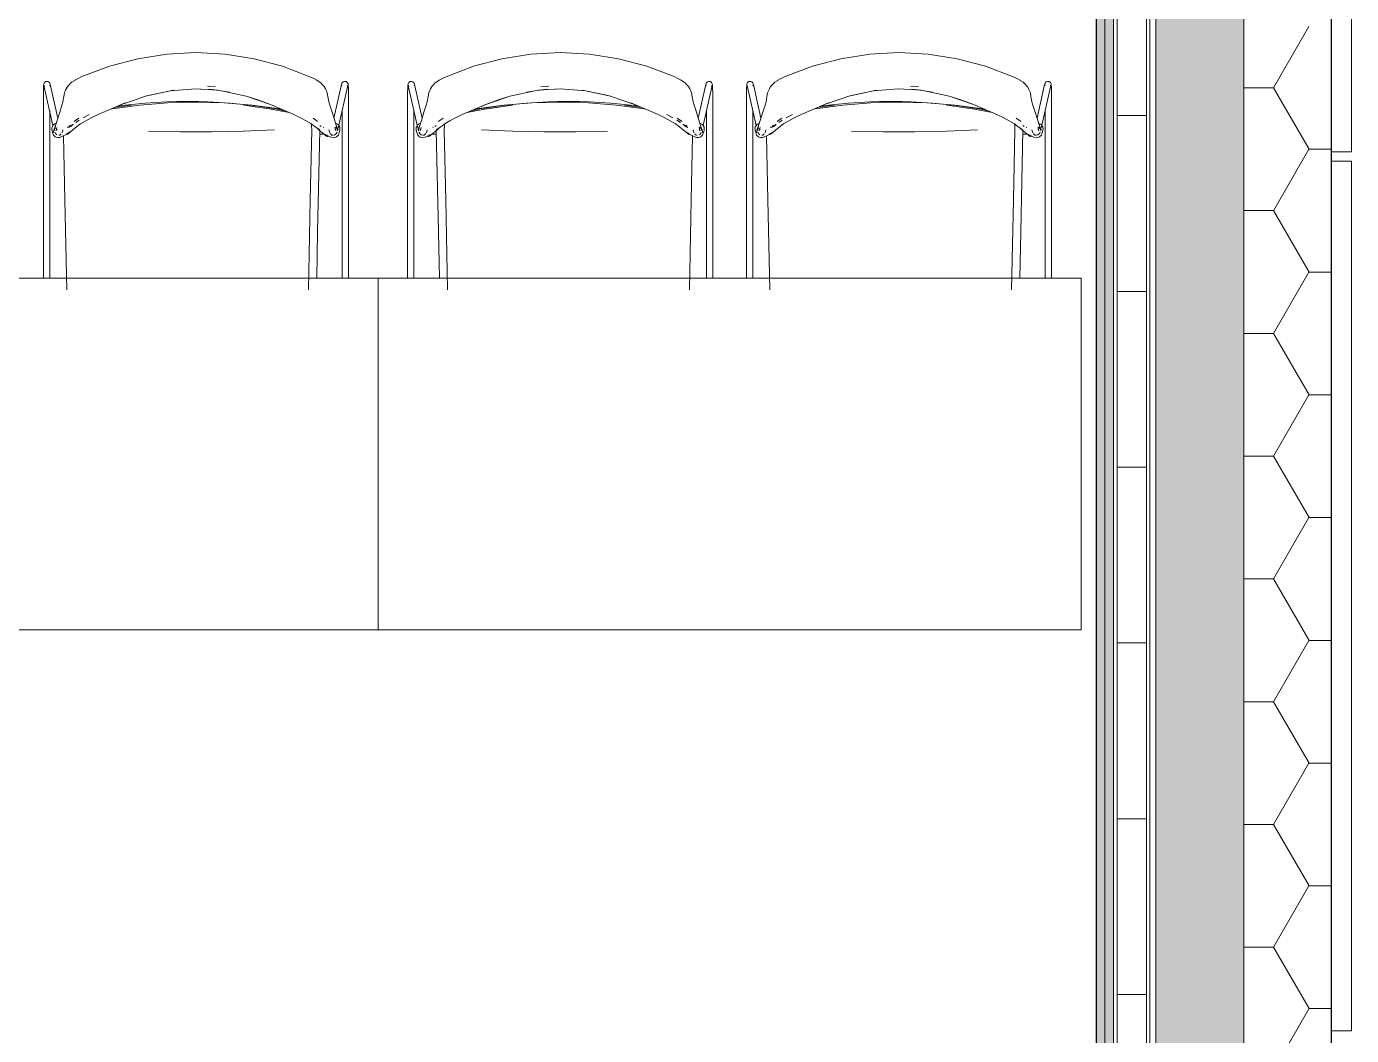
# Model space of a CAD drawing. Header units: millimetres. Extents: x 155920 to 295199, y -4084 to 97293.
# Drawn here: x 228913 to 231175, y 24057 to 25779 of the extents above; entities that cross this region are included whole.
import ezdxf

# ---------------------------------------------------------------- set-up
doc = ezdxf.new("R2010")
doc.units = ezdxf.units.MM
doc.header["$MEASUREMENT"] = 0
for name, color, linetype, lineweight in [('A-GLAZ-CURT', 7, 'CONTINUOUS', 9), ('A-WALL', 7, 'CONTINUOUS', 9), ('A-WALL-PATT', 7, 'CONTINUOUS', 25), ('G-IMPT', 8, 'CONTINUOUS', 9), ('I-FURN', 8, 'CONTINUOUS', 9), ('I-WALL', 7, 'CONTINUOUS', 9)]:
    doc.layers.add(name, color=color, linetype=linetype, lineweight=lineweight)

msp = doc.modelspace()

# ---------------------------------------------------------------- hatches: boundary and pattern name
at = {"layer": 'A-WALL-PATT', "lineweight": 9}
h = msp.add_hatch(color=256, dxfattribs=at)
h.paths.add_polyline_path([(230896.1, 15085.3), (230990.8, 15085.3), (230990.8, 17415.3), (230840.8, 17415.3), (230840.8, 15085.3)], flags=0)
h.paths.add_polyline_path([(230990.8, 23949.3), (230990.8, 26710.3), (230985, 26696.2), (230970.8, 26690.3), (230860.8, 26690.3), (230846.7, 26696.2), (230840.8, 26710.3), (230840.8, 23949.3), (230896.1, 23949.3)], flags=0)
h.paths.add_polyline_path([(230970.8, 26700.3), (230977.9, 26703.3), (230980.8, 26710.3), (230980.8, 26770.3), (230977.9, 26777.4), (230970.8, 26780.3), (230860.8, 26780.3), (230853.8, 26777.4), (230850.8, 26770.3), (230850.8, 26710.3), (230853.8, 26703.3), (230860.8, 26700.3), (230896.1, 26700.3)], flags=0)
h.paths.add_polyline_path([(230990.8, 26770.3), (230990.8, 26790.3), (230970.8, 26790.3), (230985, 26784.5), (230989.9, 26772.6)], flags=0)
h.paths.add_polyline_path([(230840.8, 26770.3), (230846.7, 26784.5), (230860.8, 26790.3), (230840.8, 26790.3), (230840.8, 26777.4)], flags=0)
h.paths.add_polyline_path([(230846.7, 28449.3), (230990.8, 28449.3), (230990.8, 28469.3), (230985, 28455.2), (230970.8, 28449.3), (230860.8, 28449.3), (230846.7, 28455.2), (230840.8, 28469.3), (230840.8, 28449.3)], flags=0)
h.paths.add_polyline_path([(230860.8, 28459.3), (230970.8, 28459.3), (230977.9, 28462.3), (230980.8, 28469.3), (230980.8, 28529.3), (230977.9, 28536.4), (230970.8, 28539.3), (230860.8, 28539.3), (230853.8, 28536.4), (230850.8, 28529.3), (230850.8, 28469.3), (230853.8, 28462.3)], flags=0)
h.paths.add_polyline_path([(230840.8, 28529.3), (230846.7, 28543.5), (230860.8, 28549.3), (230970.8, 28549.3), (230985, 28543.5), (230990.8, 28529.3), (230990.8, 34347.3), (230840.8, 34347.3), (230840.8, 28536.4)], flags=0)
h = msp.add_hatch(color=256, dxfattribs=at)
h.paths.add_polyline_path([(230753.8, 15107.3), (230753.8, 17400.3), (230789.8, 17400.3), (230789.8, 17415.3), (230738.8, 17415.3), (230739, 15107.3)], flags=0)
h.paths.add_polyline_path([(230738.8, 23949.3), (230789.8, 23949.3), (230789.8, 23964.3), (230753.8, 23964.3), (230753.8, 26720.3), (230738.8, 26720.3), (230738.8, 23971.8)], flags=0)
at = {"layer": 'A-WALL-PATT', "lineweight": 5}
h = msp.add_hatch(color=256, dxfattribs=at)
h.paths.add_polyline_path([(230768.8, 15107.3), (230768.8, 17385.3), (230789.8, 17385.3), (230789.8, 17400.3), (230753.8, 17400.3), (230754, 15107.3)], flags=0)
h.paths.add_polyline_path([(230789.8, 23964.3), (230789.8, 23979.3), (230768.8, 23979.3), (230768.8, 26720.3), (230753.8, 26720.3), (230753.8, 23964.3)], flags=0)

# ---------------------------------------------------------------- linework, layer by layer
at = {"layer": 'A-GLAZ-CURT', "lineweight": 20}
for p, q in [((231140.8, 26674.3), (231140.8, 25565.3)), ((231174.8, 25565.3), (231174.8, 26674.3)), ((231140.8, 25565.3), (231174.8, 25565.3)), ((231140.8, 25549.3), (231140.8, 24065.3)), ((231174.8, 25549.3), (231140.8, 25549.3)), ((231174.8, 24065.3), (231174.8, 25549.3)), ((231140.8, 24065.3), (231174.8, 24065.3))]:
    msp.add_line(p, q, dxfattribs=at)
at = {"layer": 'A-WALL'}
for p, q in [((230774.8, 26790.3), (230774.8, 23979.3)), ((230824.8, 26790.3), (230824.8, 23949.3)), ((230830.8, 26790.3), (230830.8, 23949.3)), ((230753.8, 26720.3), (230753.8, 23964.3)), ((230768.8, 26720.3), (230768.8, 23979.3)), ((230840.8, 26710.3), (230840.8, 23949.3)), ((230840.8, 23949.3), (230840.8, 26710.3)), ((230990.8, 26710.3), (230990.8, 23949.3))]:
    msp.add_line(p, q, dxfattribs=at)
at = {"layer": 'A-WALL', "lineweight": 30}
msp.add_line((231140.8, 23949.3), (231140.8, 26790.3), dxfattribs=at)
at = {"layer": 'A-WALL-PATT', "linetype": 'Continuous', "lineweight": 9}
for p, q in [((231041.8, 25674.4), (231102.2, 25779.2)), ((231102.2, 25779.2), (231102.2, 25779.2)), ((231102.2, 25779.2), (231102.2, 25779.2)), ((230990.8, 25674.6), (231041.7, 25674.6)), ((231102.3, 25569.8), (231041.8, 25674.6)), ((230774.8, 25627.3), (230824.8, 25627.3)), ((231041.8, 25464.9), (231102.2, 25569.7)), ((231102.2, 25569.8), (231140.8, 25569.8)), ((231102.2, 25569.7), (231102.2, 25569.7)), ((231102.2, 25569.7), (231102.2, 25569.7)), ((230990.8, 25465.1), (231041.7, 25465.1)), ((231102.3, 25360.3), (231041.8, 25465.1)), ((231041.8, 25255.4), (231102.2, 25360.2)), ((231102.2, 25360.3), (231140.8, 25360.3)), ((231102.2, 25360.2), (231102.2, 25360.2)), ((231102.2, 25360.2), (231102.2, 25360.2)), ((230774.8, 25327.3), (230824.8, 25327.3)), ((230990.8, 25255.5), (231041.7, 25255.5)), ((231102.3, 25150.8), (231041.8, 25255.5)), ((231041.8, 25045.9), (231102.2, 25150.6)), ((231102.2, 25150.8), (231140.8, 25150.8)), ((231102.2, 25150.6), (231102.2, 25150.6)), ((231102.2, 25150.6), (231102.2, 25150.6)), ((230990.8, 25046), (231041.7, 25046)), ((231102.3, 24941.3), (231041.8, 25046)), ((230774.8, 25027.3), (230824.8, 25027.3)), ((231041.8, 24836.4), (231102.2, 24941.1)), ((231102.2, 24941.3), (231140.8, 24941.3)), ((231102.2, 24941.1), (231102.2, 24941.1)), ((231102.2, 24941.1), (231102.2, 24941.1)), ((230990.8, 24836.5), (231041.7, 24836.5)), ((231102.3, 24731.7), (231041.8, 24836.5)), ((230774.8, 24727.3), (230824.8, 24727.3)), ((231041.8, 24626.8), (231102.2, 24731.6)), ((231102.2, 24731.7), (231140.8, 24731.7)), ((231102.2, 24731.6), (231102.2, 24731.6)), ((231102.2, 24731.6), (231102.2, 24731.6)), ((230990.8, 24627), (231041.7, 24627)), ((231102.3, 24522.2), (231041.8, 24627)), ((231041.8, 24417.3), (231102.2, 24522.1)), ((231102.2, 24522.2), (231140.8, 24522.2)), ((231102.2, 24522.1), (231102.2, 24522.1)), ((231102.2, 24522.1), (231102.2, 24522.1)), ((230774.8, 24427.3), (230824.8, 24427.3)), ((230990.8, 24417.4), (231041.7, 24417.4)), ((231102.3, 24312.7), (231041.8, 24417.5)), ((231041.8, 24207.8), (231102.2, 24312.6)), ((231102.2, 24312.7), (231140.8, 24312.7)), ((231102.2, 24312.6), (231102.2, 24312.6)), ((231102.2, 24312.6), (231102.2, 24312.6)), ((230990.8, 24207.9), (231041.7, 24207.9)), ((231102.3, 24103.2), (231041.8, 24207.9)), ((230774.8, 24127.3), (230824.8, 24127.3)), ((231041.8, 23998.3), (231102.2, 24103)), ((231102.2, 24103.2), (231140.8, 24103.2)), ((231102.2, 24103), (231102.2, 24103)), ((231102.2, 24103), (231102.2, 24103))]:
    msp.add_line(p, q, dxfattribs=at)
at = {"layer": 'G-IMPT'}
for p, q in [((229054.8, 25711.3), (229103.2, 25724.3)), ((229103.2, 25724.3), (229152.6, 25732.3)), ((229202.5, 25734.9), (229152.6, 25732.3)), ((229202.5, 25734.9), (229252.4, 25732.3)), ((229301.8, 25724.3), (229252.4, 25732.3)), ((229301.8, 25724.3), (229350.2, 25711.3)), ((229724.9, 25724.3), (229676.4, 25711.3)), ((229724.9, 25724.3), (229774.3, 25732.3)), ((229824.2, 25734.9), (229774.3, 25732.3)), ((229824.2, 25734.9), (229874.1, 25732.3)), ((229923.5, 25724.3), (229874.1, 25732.3)), ((229971.9, 25711.3), (229923.5, 25724.3)), ((230254.8, 25711.3), (230303.2, 25724.3)), ((230303.2, 25724.3), (230352.6, 25732.3)), ((230402.5, 25734.9), (230352.6, 25732.3)), ((230402.5, 25734.9), (230452.4, 25732.3)), ((230501.8, 25724.3), (230452.4, 25732.3)), ((230501.8, 25724.3), (230550.2, 25711.3)), ((228995.9, 25687.6), (229001.5, 25690.8)), ((229008, 25693.7), (229001.5, 25690.8)), ((229054.8, 25711.3), (229008, 25693.7)), ((229350.2, 25711.3), (229397.1, 25693.6)), ((229397.1, 25693.6), (229403.5, 25690.8)), ((229403.5, 25690.8), (229409.1, 25687.6)), ((229623.2, 25690.8), (229617.6, 25687.6)), ((229629.6, 25693.6), (229623.2, 25690.8)), ((229676.4, 25711.3), (229629.6, 25693.6)), ((229971.9, 25711.3), (230018.6, 25693.7)), ((230018.6, 25693.7), (230025.1, 25690.8)), ((230030.7, 25687.6), (230025.1, 25690.8)), ((230195.9, 25687.6), (230201.5, 25690.8)), ((230208, 25693.7), (230201.5, 25690.8)), ((230254.8, 25711.3), (230208, 25693.7)), ((230550.2, 25711.3), (230597.1, 25693.6)), ((230597.1, 25693.6), (230603.5, 25690.8)), ((230603.5, 25690.8), (230609.1, 25687.6)), ((228942.3, 25673.8), (228942.1, 25666.6)), ((228942.6, 25679), (228942.3, 25673.8)), ((228942.9, 25681.4), (228942.6, 25679)), ((228942.9, 25681.4), (228944.1, 25683.8)), ((228943.2, 25678.7), (228958.5, 25610.5)), ((228943.2, 25678.7), (228944.2, 25676.6)), ((228944.2, 25676.6), (228944, 25676.8)), ((228944.1, 25683.8), (228946.3, 25685.3)), ((228946.3, 25685.3), (228948.9, 25685.6)), ((228951.1, 25684.9), (228948.9, 25685.6)), ((228951.1, 25684.9), (228952.9, 25683.1)), ((228953.2, 25682.8), (228952.9, 25683.1)), ((228954, 25680.3), (228953.2, 25682.8)), ((228953.3, 25678), (228953.8, 25680.5)), ((228953.4, 25678.2), (228953.8, 25680.5)), ((228966.9, 25622.9), (228954, 25680.3)), ((228978.3, 25665.9), (228980.1, 25670.8)), ((228983.1, 25676.1), (228980.1, 25670.8)), ((228981.3, 25673.1), (228980.1, 25670.8)), ((228980.7, 25671.8), (228980.1, 25670.8)), ((228980.7, 25671.8), (228983.1, 25676.1)), ((228982.8, 25675.7), (228981.3, 25673.1)), ((228983.1, 25676.1), (228982.8, 25675.7)), ((228983.1, 25676.1), (228984.6, 25678)), ((228984.6, 25678), (228986.3, 25679.9)), ((228986.8, 25680.5), (228986.3, 25679.9)), ((228986.8, 25680.5), (228988.7, 25682.3)), ((228990.8, 25684.1), (228988.7, 25682.3)), ((228990.8, 25684.1), (228995.6, 25687.4)), ((228995.9, 25687.6), (228995.6, 25687.4)), ((229116.6, 25660.5), (229159.1, 25669.7)), ((229123.7, 25662.3), (229159.1, 25669.7)), ((229159.2, 25669.3), (229123.7, 25662.3)), ((229165.5, 25670.4), (229159.2, 25669.3)), ((229165.5, 25670.3), (229160.2, 25669.8)), ((229165.5, 25670.4), (229162.1, 25670)), ((229165.5, 25670.3), (229202.5, 25672.7)), ((229202.5, 25672.7), (229239.5, 25670.4)), ((229202.5, 25672.7), (229209.9, 25672.6)), ((229202.5, 25672.7), (229209.9, 25672.6)), ((229235.6, 25676.9), (229222, 25677.6)), ((229245.9, 25669.7), (229224.3, 25672.1)), ((229224.3, 25672.1), (229234.5, 25671)), ((229225.4, 25677.5), (229235.6, 25676.9)), ((229239.5, 25670.4), (229234.5, 25671)), ((229245.9, 25669.7), (229234.5, 25671)), ((229245.6, 25669.3), (229234.5, 25671)), ((229259.7, 25667.2), (229245.6, 25669.3)), ((229245.9, 25669.7), (229288.4, 25660.5)), ((229259.7, 25667.2), (229252.5, 25668.5)), ((229409.4, 25687.4), (229409.1, 25687.6)), ((229409.4, 25687.4), (229414.2, 25684.1)), ((229414.2, 25684.1), (229416.3, 25682.3)), ((229418.2, 25680.5), (229416.3, 25682.3)), ((229420.4, 25678), (229418.2, 25680.5)), ((229421.9, 25676.1), (229420.4, 25678)), ((229421.9, 25676.1), (229422.2, 25675.7)), ((229422.2, 25675.7), (229423.7, 25673.1)), ((229424.9, 25670.8), (229423.7, 25673.1)), ((229424.9, 25670.8), (229426.7, 25665.9)), ((229451, 25680.3), (229438.1, 25622.7)), ((229445.4, 25605.8), (229461.8, 25678.7)), ((229451, 25680.3), (229451.8, 25682.8)), ((229451.7, 25678), (229451.2, 25680.5)), ((229451.6, 25678.2), (229451.2, 25680.5)), ((229453.6, 25684.6), (229451.8, 25682.8)), ((229451.8, 25682.8), (229452.1, 25683.1)), ((229453.6, 25684.6), (229453.9, 25684.9)), ((229456.1, 25685.6), (229453.9, 25684.9)), ((229456.1, 25685.6), (229458.7, 25685.3)), ((229460.9, 25683.8), (229458.7, 25685.3)), ((229461.8, 25678.7), (229460.8, 25676.6)), ((229461, 25676.8), (229460.8, 25676.6)), ((229462.1, 25681.4), (229460.9, 25683.8)), ((229462.4, 25679), (229462.1, 25681.4)), ((229462.7, 25673.8), (229462.4, 25679)), ((229462.9, 25666.6), (229462.7, 25673.8)), ((229563.8, 25666.6), (229564, 25673.8)), ((229564, 25673.8), (229564.2, 25679)), ((229564.2, 25679), (229564.6, 25681.4)), ((229564.6, 25681.4), (229565.8, 25683.8)), ((229581.3, 25605.8), (229564.8, 25678.7)), ((229564.8, 25678.7), (229565.9, 25676.6)), ((229565.7, 25676.8), (229565.9, 25676.6)), ((229565.8, 25683.8), (229567.9, 25685.3)), ((229570.6, 25685.6), (229567.9, 25685.3)), ((229570.6, 25685.6), (229572.7, 25684.9)), ((229573, 25684.6), (229572.7, 25684.9)), ((229573, 25684.6), (229574.9, 25682.8)), ((229574.9, 25682.8), (229574.6, 25683.1)), ((229575.7, 25680.3), (229574.9, 25682.8)), ((229575, 25678), (229575.4, 25680.5)), ((229575.1, 25678.2), (229575.4, 25680.5)), ((229575.7, 25680.3), (229588.6, 25622.7)), ((229601.8, 25670.8), (229600, 25665.9)), ((229601.8, 25670.8), (229603, 25673.1)), ((229604.5, 25675.7), (229603, 25673.1)), ((229604.7, 25676.1), (229604.5, 25675.7)), ((229604.7, 25676.1), (229606.3, 25678)), ((229606.3, 25678), (229608.5, 25680.5)), ((229608.5, 25680.5), (229610.3, 25682.3)), ((229612.4, 25684.1), (229610.3, 25682.3)), ((229617.3, 25687.4), (229612.4, 25684.1)), ((229617.3, 25687.4), (229617.6, 25687.6)), ((229780.8, 25669.7), (229738.3, 25660.5)), ((229767, 25667.2), (229781.1, 25669.3)), ((229767, 25667.2), (229774.8, 25668.6)), ((229780.8, 25669.7), (229802.4, 25672.1)), ((229780.8, 25669.7), (229792.1, 25671)), ((229781.1, 25669.3), (229792.1, 25671)), ((229824.2, 25672.7), (229787.2, 25670.4)), ((229787.2, 25670.4), (229792.1, 25671)), ((229791.1, 25676.9), (229804.7, 25677.6)), ((229801.3, 25677.5), (229791.1, 25676.9)), ((229802.4, 25672.1), (229792.1, 25671)), ((229824.2, 25672.7), (229816.7, 25672.6)), ((229824.2, 25672.7), (229816.7, 25672.6)), ((229861.1, 25670.3), (229824.2, 25672.7)), ((229861.1, 25670.4), (229867.5, 25669.3)), ((229861.1, 25670.4), (229864.6, 25670)), ((229861.1, 25670.3), (229865.3, 25669.9)), ((229910, 25660.5), (229867.5, 25669.7)), ((229903, 25662.3), (229867.5, 25669.7)), ((229867.5, 25669.3), (229903, 25662.3)), ((230030.7, 25687.6), (230031, 25687.4)), ((230035.9, 25684.1), (230031, 25687.4)), ((230035.9, 25684.1), (230038, 25682.3)), ((230039.8, 25680.5), (230038, 25682.3)), ((230039.8, 25680.5), (230040.3, 25679.9)), ((230042.1, 25678), (230040.3, 25679.9)), ((230043.6, 25676.1), (230042.1, 25678)), ((230046, 25671.8), (230043.6, 25676.1)), ((230043.6, 25676.1), (230043.8, 25675.7)), ((230043.6, 25676.1), (230046.6, 25670.8)), ((230043.8, 25675.7), (230045.4, 25673.1)), ((230045.4, 25673.1), (230046.6, 25670.8)), ((230046, 25671.8), (230046.6, 25670.8)), ((230048.3, 25665.9), (230046.6, 25670.8)), ((230059.8, 25622.9), (230072.6, 25680.3)), ((230083.5, 25678.7), (230068.1, 25610.5)), ((230072.6, 25680.3), (230073.4, 25682.8)), ((230073.4, 25678), (230072.9, 25680.5)), ((230073.2, 25678.2), (230072.9, 25680.5)), ((230073.4, 25682.8), (230073.7, 25683.1)), ((230075.6, 25684.9), (230073.7, 25683.1)), ((230075.6, 25684.9), (230077.7, 25685.6)), ((230080.4, 25685.3), (230077.7, 25685.6)), ((230082.5, 25683.8), (230080.4, 25685.3)), ((230083.7, 25681.4), (230082.5, 25683.8)), ((230083.5, 25678.7), (230082.5, 25676.6)), ((230082.5, 25676.6), (230082.7, 25676.8)), ((230083.7, 25681.4), (230084.1, 25679)), ((230084.1, 25679), (230084.4, 25673.8)), ((230084.4, 25673.8), (230084.5, 25666.6)), ((230142.3, 25673.8), (230142.1, 25666.6)), ((230142.6, 25679), (230142.3, 25673.8)), ((230142.9, 25681.4), (230142.6, 25679)), ((230142.9, 25681.4), (230144.1, 25683.8)), ((230143.2, 25678.7), (230158.5, 25610.5)), ((230143.2, 25678.7), (230144.2, 25676.6)), ((230144.2, 25676.6), (230144, 25676.8)), ((230144.1, 25683.8), (230146.3, 25685.3)), ((230146.3, 25685.3), (230148.9, 25685.6)), ((230151.1, 25684.9), (230148.9, 25685.6)), ((230151.1, 25684.9), (230152.9, 25683.1)), ((230153.2, 25682.8), (230152.9, 25683.1)), ((230154, 25680.3), (230153.2, 25682.8)), ((230153.3, 25678), (230153.8, 25680.5)), ((230153.4, 25678.2), (230153.8, 25680.5)), ((230166.9, 25622.9), (230154, 25680.3)), ((230178.3, 25665.9), (230180.1, 25670.8)), ((230183.1, 25676.1), (230180.1, 25670.8)), ((230181.3, 25673.1), (230180.1, 25670.8)), ((230180.7, 25671.8), (230180.1, 25670.8)), ((230180.7, 25671.8), (230183.1, 25676.1)), ((230182.8, 25675.7), (230181.3, 25673.1)), ((230183.1, 25676.1), (230182.8, 25675.7)), ((230183.1, 25676.1), (230184.6, 25678)), ((230184.6, 25678), (230186.3, 25679.9)), ((230186.8, 25680.5), (230186.3, 25679.9)), ((230186.8, 25680.5), (230188.7, 25682.3)), ((230190.8, 25684.1), (230188.7, 25682.3)), ((230190.8, 25684.1), (230195.6, 25687.4)), ((230195.9, 25687.6), (230195.6, 25687.4)), ((230316.6, 25660.5), (230359.1, 25669.7)), ((230323.7, 25662.3), (230359.1, 25669.7)), ((230359.2, 25669.3), (230323.7, 25662.3)), ((230365.5, 25670.4), (230359.2, 25669.3)), ((230365.5, 25670.3), (230360.2, 25669.8)), ((230365.5, 25670.4), (230362.1, 25670)), ((230365.5, 25670.3), (230402.5, 25672.7)), ((230402.5, 25672.7), (230439.5, 25670.4)), ((230402.5, 25672.7), (230409.9, 25672.6)), ((230402.5, 25672.7), (230409.9, 25672.6)), ((230435.6, 25676.9), (230422, 25677.6)), ((230445.9, 25669.7), (230424.3, 25672.1)), ((230424.3, 25672.1), (230434.5, 25671)), ((230425.4, 25677.5), (230435.6, 25676.9)), ((230439.5, 25670.4), (230434.5, 25671)), ((230445.9, 25669.7), (230434.5, 25671)), ((230445.6, 25669.3), (230434.5, 25671)), ((230459.7, 25667.2), (230445.6, 25669.3)), ((230445.9, 25669.7), (230488.4, 25660.5)), ((230459.7, 25667.2), (230452.5, 25668.5)), ((230609.4, 25687.4), (230609.1, 25687.6)), ((230609.4, 25687.4), (230614.2, 25684.1)), ((230614.2, 25684.1), (230616.3, 25682.3)), ((230618.2, 25680.5), (230616.3, 25682.3)), ((230620.4, 25678), (230618.2, 25680.5)), ((230621.9, 25676.1), (230620.4, 25678)), ((230621.9, 25676.1), (230622.2, 25675.7)), ((230622.2, 25675.7), (230623.7, 25673.1)), ((230624.9, 25670.8), (230623.7, 25673.1)), ((230624.9, 25670.8), (230626.7, 25665.9)), ((230651, 25680.3), (230638.1, 25622.7)), ((230645.4, 25605.8), (230661.8, 25678.7)), ((230651, 25680.3), (230651.8, 25682.8)), ((230651.7, 25678), (230651.2, 25680.5)), ((230651.6, 25678.2), (230651.2, 25680.5)), ((230653.6, 25684.6), (230651.8, 25682.8)), ((230651.8, 25682.8), (230652.1, 25683.1)), ((230653.6, 25684.6), (230653.9, 25684.9)), ((230656.1, 25685.6), (230653.9, 25684.9)), ((230656.1, 25685.6), (230658.7, 25685.3)), ((230660.9, 25683.8), (230658.7, 25685.3)), ((230661.8, 25678.7), (230660.8, 25676.6)), ((230661, 25676.8), (230660.8, 25676.6)), ((230662.1, 25681.4), (230660.9, 25683.8)), ((230662.4, 25679), (230662.1, 25681.4)), ((230662.7, 25673.8), (230662.4, 25679)), ((230662.9, 25666.6), (230662.7, 25673.8)), ((228942.1, 25660.3), (228942.1, 25666.6)), ((228942.1, 25349.8), (228942.1, 25660.3)), ((228975.6, 25650.6), (228973.9, 25645)), ((228975.6, 25650.6), (228977.2, 25659.8)), ((228977.2, 25659.8), (228978.3, 25665.9)), ((229035.5, 25629), (229081.9, 25648.9)), ((229100.5, 25654.9), (229075.4, 25646.3)), ((229075.4, 25646.3), (229081.9, 25648.9)), ((229116.1, 25648.5), (229076.3, 25644.4)), ((229100.5, 25654.9), (229116.7, 25660.1)), ((229106.6, 25645), (229154.4, 25648.8)), ((229116.1, 25648.5), (229153.1, 25650.6)), ((229116.6, 25660.5), (229123.7, 25662.3)), ((229123.7, 25662.3), (229116.7, 25660.1)), ((229169.4, 25651), (229153.1, 25650.6)), ((229154.4, 25648.8), (229178.4, 25649.8)), ((229169.4, 25651), (229188.3, 25651.4)), ((229202.5, 25650.1), (229178.4, 25649.8)), ((229207.1, 25651), (229188.3, 25651.4)), ((229226.6, 25649.8), (229202.5, 25650.1)), ((229223.4, 25650.6), (229207.1, 25651)), ((229260.5, 25648.5), (229223.4, 25650.6)), ((229250.6, 25648.8), (229226.6, 25649.8)), ((229250.6, 25648.8), (229298.4, 25645)), ((229300.2, 25644.4), (229260.5, 25648.5)), ((229288.4, 25660.5), (229283.2, 25661.8)), ((229283.2, 25661.8), (229288.4, 25660.3)), ((229329.6, 25646.3), (229288.4, 25660.5)), ((229288.4, 25660.5), (229308.1, 25654.3)), ((229308.1, 25654.3), (229288.4, 25660.3)), ((229329.6, 25646.3), (229308.1, 25654.3)), ((229329.6, 25646.3), (229308.1, 25654.3)), ((229335.3, 25644.1), (229329.6, 25646.3)), ((229335.3, 25644.1), (229329.6, 25646.3)), ((229329.6, 25646.3), (229369.6, 25629.1)), ((229427.8, 25659.9), (229426.7, 25665.9)), ((229427.8, 25659.9), (229429.4, 25650.6)), ((229429.4, 25650.6), (229431.1, 25645)), ((229462.9, 25666.6), (229462.9, 25660.3)), ((229462.9, 25349.8), (229462.9, 25660.3)), ((229563.8, 25666.6), (229563.8, 25660.3)), ((229563.8, 25349.8), (229563.8, 25660.3)), ((229597.3, 25650.6), (229595.6, 25645)), ((229598.9, 25659.9), (229597.3, 25650.6)), ((229598.9, 25659.9), (229600, 25665.9)), ((229697.1, 25646.3), (229657.1, 25629.1)), ((229691.3, 25644.1), (229697.1, 25646.3)), ((229691.3, 25644.1), (229697.1, 25646.3)), ((229697.1, 25646.3), (229738.3, 25660.5)), ((229697.1, 25646.3), (229718.6, 25654.3)), ((229697.1, 25646.3), (229718.6, 25654.3)), ((229738.3, 25660.5), (229718.6, 25654.3)), ((229718.6, 25654.3), (229738.3, 25660.3)), ((229726.4, 25644.4), (229766.2, 25648.5)), ((229776, 25648.8), (229728.2, 25645)), ((229738.3, 25660.5), (229743.5, 25661.8)), ((229743.5, 25661.8), (229738.3, 25660.3)), ((229766.2, 25648.5), (229803.3, 25650.6)), ((229776, 25648.8), (229800.1, 25649.8)), ((229800.1, 25649.8), (229824.2, 25650.1)), ((229803.3, 25650.6), (229819.5, 25651)), ((229819.5, 25651), (229838.4, 25651.4)), ((229824.2, 25650.1), (229848.2, 25649.8)), ((229857.2, 25651), (229838.4, 25651.4)), ((229872.3, 25648.8), (229848.2, 25649.8)), ((229857.2, 25651), (229873.5, 25650.6)), ((229920.1, 25645), (229872.3, 25648.8)), ((229910.6, 25648.5), (229873.5, 25650.6)), ((229910, 25660.5), (229903, 25662.3)), ((229903, 25662.3), (229910, 25660.1)), ((229926.2, 25654.9), (229910, 25660.1)), ((229910.6, 25648.5), (229950.3, 25644.4)), ((229926.2, 25654.9), (229951.2, 25646.3)), ((229951.2, 25646.3), (229944.8, 25648.9)), ((229991.2, 25629), (229944.8, 25648.9)), ((230049.5, 25659.8), (230048.3, 25665.9)), ((230051.1, 25650.6), (230049.5, 25659.8)), ((230051.1, 25650.6), (230052.8, 25645)), ((230084.6, 25660.3), (230084.5, 25666.6)), ((230084.6, 25349.8), (230084.6, 25660.3)), ((230142.1, 25660.3), (230142.1, 25666.6)), ((230142.1, 25349.8), (230142.1, 25660.3)), ((230175.6, 25650.6), (230173.9, 25645)), ((230175.6, 25650.6), (230177.2, 25659.8)), ((230177.2, 25659.8), (230178.3, 25665.9)), ((230235.5, 25629), (230281.9, 25648.9)), ((230300.5, 25654.9), (230275.4, 25646.3)), ((230275.4, 25646.3), (230281.9, 25648.9)), ((230316.1, 25648.5), (230276.3, 25644.4)), ((230300.5, 25654.9), (230316.7, 25660.1)), ((230306.6, 25645), (230354.4, 25648.8)), ((230316.1, 25648.5), (230353.1, 25650.6)), ((230316.6, 25660.5), (230323.7, 25662.3)), ((230323.7, 25662.3), (230316.7, 25660.1)), ((230369.4, 25651), (230353.1, 25650.6)), ((230354.4, 25648.8), (230378.4, 25649.8)), ((230369.4, 25651), (230388.3, 25651.4)), ((230402.5, 25650.1), (230378.4, 25649.8)), ((230407.1, 25651), (230388.3, 25651.4)), ((230426.6, 25649.8), (230402.5, 25650.1)), ((230423.4, 25650.6), (230407.1, 25651)), ((230460.5, 25648.5), (230423.4, 25650.6)), ((230450.6, 25648.8), (230426.6, 25649.8)), ((230450.6, 25648.8), (230498.4, 25645)), ((230500.2, 25644.4), (230460.5, 25648.5)), ((230488.4, 25660.5), (230483.2, 25661.8)), ((230483.2, 25661.8), (230488.4, 25660.3)), ((230529.6, 25646.3), (230488.4, 25660.5)), ((230488.4, 25660.5), (230508.1, 25654.3)), ((230508.1, 25654.3), (230488.4, 25660.3)), ((230529.6, 25646.3), (230508.1, 25654.3)), ((230529.6, 25646.3), (230508.1, 25654.3)), ((230535.3, 25644.1), (230529.6, 25646.3)), ((230535.3, 25644.1), (230529.6, 25646.3)), ((230529.6, 25646.3), (230569.6, 25629.1)), ((230627.8, 25659.9), (230626.7, 25665.9)), ((230627.8, 25659.9), (230629.4, 25650.6)), ((230629.4, 25650.6), (230631.1, 25645)), ((230662.9, 25666.6), (230662.9, 25660.3)), ((230662.9, 25349.8), (230662.9, 25660.3)), ((228953, 25635.2), (228953, 25349.8)), ((228970.1, 25633), (228963.3, 25611.9)), ((228973.9, 25645), (228970.1, 25633)), ((229002.6, 25623), (228995.3, 25617.7)), ((229010.1, 25623.5), (229020.5, 25629)), ((229010.1, 25623.5), (229011, 25624)), ((229020.5, 25629), (229011, 25624)), ((229024.9, 25623.8), (229014.4, 25618.3)), ((229035.5, 25629), (229024.9, 25623.8)), ((229059.3, 25638.6), (229056.6, 25638.1)), ((229106.6, 25645), (229059.3, 25638.6)), ((229062.8, 25640.8), (229092.5, 25644.8)), ((229062.9, 25640.8), (229092.5, 25644.8)), ((229068.7, 25643.3), (229076.3, 25644.4)), ((229331.2, 25638.4), (229284, 25644.8)), ((229284, 25644.8), (229331.3, 25638.3)), ((229298.4, 25645), (229345.7, 25638.6)), ((229339.4, 25638.5), (229300.2, 25644.4)), ((229331.2, 25638.4), (229361.4, 25632.6)), ((229361.5, 25632.6), (229331.3, 25638.3)), ((229339.4, 25638.5), (229354.5, 25635.6)), ((229345.7, 25638.6), (229348.9, 25638)), ((229360.2, 25633.2), (229369.6, 25629.1)), ((229360.2, 25633.2), (229369.5, 25629)), ((229380.1, 25623.8), (229369.5, 25629)), ((229380.1, 25623.8), (229390.6, 25618.3)), ((229409.7, 25617.7), (229402.4, 25623)), ((229434.9, 25633), (229431.1, 25645)), ((229438.8, 25620.6), (229434.9, 25633)), ((229452, 25349.8), (229452, 25635.2)), ((229574.6, 25349.8), (229574.6, 25635.2)), ((229587.8, 25620.6), (229591.7, 25633)), ((229591.7, 25633), (229595.6, 25645)), ((229617, 25617.7), (229624.3, 25623)), ((229646.5, 25623.8), (229636.1, 25618.3)), ((229646.5, 25623.8), (229657.1, 25629)), ((229666.5, 25633.2), (229657.1, 25629.1)), ((229666.5, 25633.2), (229657.1, 25629)), ((229695.5, 25638.4), (229665.2, 25632.6)), ((229665.2, 25632.6), (229695.3, 25638.3)), ((229687.3, 25638.5), (229672.1, 25635.6)), ((229680.9, 25638.6), (229677.7, 25638)), ((229728.2, 25645), (229680.9, 25638.6)), ((229687.3, 25638.5), (229726.4, 25644.4)), ((229742.6, 25644.8), (229695.3, 25638.3)), ((229695.5, 25638.4), (229742.6, 25644.8)), ((229920.1, 25645), (229967.4, 25638.6)), ((229963.8, 25640.8), (229934.2, 25644.8)), ((229963.8, 25640.8), (229934.2, 25644.8)), ((229958, 25643.3), (229950.3, 25644.4)), ((229967.4, 25638.6), (229970, 25638.1)), ((229991.2, 25629), (230001.8, 25623.8)), ((230001.8, 25623.8), (230012.2, 25618.3)), ((230016.6, 25623.5), (230006.2, 25629)), ((230006.2, 25629), (230015.6, 25624)), ((230016.6, 25623.5), (230015.6, 25624)), ((230024.1, 25623), (230031.4, 25617.7)), ((230052.8, 25645), (230056.6, 25633)), ((230056.6, 25633), (230063.4, 25611.9)), ((230073.7, 25635.2), (230073.7, 25349.8)), ((230153, 25635.2), (230153, 25349.8)), ((230170.1, 25633), (230163.3, 25611.9)), ((230173.9, 25645), (230170.1, 25633)), ((230202.6, 25623), (230195.3, 25617.7)), ((230210.1, 25623.5), (230220.5, 25629)), ((230210.1, 25623.5), (230211, 25624)), ((230220.5, 25629), (230211, 25624)), ((230224.9, 25623.8), (230214.4, 25618.3)), ((230235.5, 25629), (230224.9, 25623.8)), ((230259.3, 25638.6), (230256.6, 25638.1)), ((230306.6, 25645), (230259.3, 25638.6)), ((230262.8, 25640.8), (230292.5, 25644.8)), ((230262.9, 25640.8), (230292.5, 25644.8)), ((230268.7, 25643.3), (230276.3, 25644.4)), ((230531.2, 25638.4), (230484, 25644.8)), ((230484, 25644.8), (230531.3, 25638.3)), ((230498.4, 25645), (230545.7, 25638.6)), ((230539.4, 25638.5), (230500.2, 25644.4)), ((230531.2, 25638.4), (230561.4, 25632.6)), ((230561.5, 25632.6), (230531.3, 25638.3)), ((230539.4, 25638.5), (230554.5, 25635.6)), ((230545.7, 25638.6), (230548.9, 25638)), ((230560.2, 25633.2), (230569.6, 25629.1)), ((230560.2, 25633.2), (230569.5, 25629)), ((230580.1, 25623.8), (230569.5, 25629)), ((230580.1, 25623.8), (230590.6, 25618.3)), ((230609.7, 25617.7), (230602.4, 25623)), ((230634.9, 25633), (230631.1, 25645)), ((230638.8, 25620.6), (230634.9, 25633)), ((230652, 25349.8), (230652, 25635.2)), ((228957, 25607.3), (228956.7, 25605.6)), ((228956.8, 25604.4), (228956.7, 25605.6)), ((228956.9, 25601.6), (228956.8, 25604.4)), ((228957.9, 25598.4), (228956.9, 25601.6)), ((228957, 25607.3), (228958.7, 25610.8)), ((228957, 25607.3), (228958.5, 25610.5)), ((228957, 25607.3), (228957.1, 25607.6)), ((228958.7, 25610.8), (228957.1, 25607.6)), ((228958.5, 25610.5), (228960.6, 25612.6)), ((228960.3, 25612.3), (228958.5, 25610.5)), ((228958.7, 25610.8), (228958.5, 25610.5)), ((228960.3, 25612.3), (228958.7, 25610.8)), ((228959.1, 25598), (228961.5, 25605.9)), ((228959.1, 25598), (228960.7, 25603.6)), ((228959.9, 25604.3), (228960.4, 25602.4)), ((228960, 25602.7), (228961.5, 25605.9)), ((228960, 25602.7), (228961.3, 25604.8)), ((228960.8, 25612.7), (228960.6, 25612.6)), ((228960.6, 25601.3), (228962.6, 25609.4)), ((228960.6, 25601.3), (228962.3, 25608.2)), ((228960.7, 25603.6), (228963.3, 25611.9)), ((228963, 25613.8), (228960.8, 25612.7)), ((228961.3, 25604.8), (228963.1, 25606.5)), ((228962.6, 25609.4), (228962.3, 25608.2)), ((228963, 25613.8), (228963.1, 25613.8)), ((228963.7, 25601.4), (228965.3, 25606.9)), ((228963.7, 25601.4), (228965, 25603.8)), ((228964, 25602.7), (228965.4, 25604.1)), ((228964, 25602.7), (228965, 25603.8)), ((228965.4, 25604.1), (228964.4, 25603.2)), ((228974.1, 25598), (228975.5, 25602.8)), ((228984.6, 25607.9), (228983.4, 25607.1)), ((228985, 25607), (228988.7, 25608.9)), ((228988.2, 25608.6), (228985, 25607)), ((228985.8, 25608.7), (228988.2, 25610.9)), ((228986.5, 25597.8), (228991.9, 25602.1)), ((228988.2, 25608.6), (228990.9, 25610.4)), ((228988.2, 25608.6), (228990.3, 25610)), ((228988.2, 25608.6), (228988.7, 25608.9)), ((228990, 25610.2), (228993.1, 25612.3)), ((228992.5, 25611.9), (228990, 25610.2)), ((228990.3, 25610), (228990.9, 25610.4)), ((228991.9, 25602.1), (228995.1, 25605)), ((228992.5, 25611.9), (228993.1, 25612.3)), ((228994.8, 25617.4), (228995.3, 25617.7)), ((228998.9, 25608), (228995.1, 25605)), ((228997.3, 25615.5), (229003.2, 25619.5)), ((228997.3, 25615.5), (229001.3, 25618.2)), ((228998.9, 25608), (229006.2, 25613.5)), ((229003.2, 25619.5), (229001.3, 25618.2)), ((229005.5, 25612.9), (229014.4, 25618.3)), ((229005.5, 25612.9), (229006.2, 25613.5)), ((229121.6, 25600.6), (229175.5, 25599.6)), ((229229.5, 25599.6), (229283.4, 25600.6)), ((229336.7, 25602.7), (229283.4, 25600.6)), ((229390.6, 25618.3), (229399.5, 25612.9)), ((229400.4, 25602.3), (229397.7, 25483.4)), ((229406.1, 25608), (229398.8, 25613.5)), ((229398.8, 25613.5), (229399.5, 25612.9)), ((229399.3, 25613.5), (229400, 25610.6)), ((229400, 25610.6), (229400.4, 25602.3)), ((229413.9, 25602.9), (229405.6, 25608.5)), ((229409.9, 25605), (229405.6, 25608.5)), ((229413.9, 25602.9), (229406.1, 25608)), ((229410.2, 25617.4), (229409.7, 25617.7)), ((229409.9, 25605), (229413.1, 25602.1)), ((229414.1, 25601.7), (229410.2, 25428.8)), ((229418.5, 25597.8), (229413.1, 25602.1)), ((229414.1, 25610.4), (229414.7, 25610)), ((229416.3, 25608.9), (229414.7, 25610)), ((229419.5, 25607.2), (229420.9, 25606.7)), ((229430.8, 25598), (229429.5, 25602.8)), ((229442.7, 25608.8), (229438.8, 25620.6)), ((229441.3, 25601.4), (229439.7, 25606.9)), ((229440, 25603.7), (229441, 25602.7)), ((229440, 25603.7), (229440.7, 25603.1)), ((229441.3, 25601.4), (229440.3, 25603.5)), ((229441, 25602.7), (229440.3, 25603.5)), ((229440.5, 25607.2), (229441.9, 25606.5)), ((229442, 25613.8), (229441.9, 25613.8)), ((229444.2, 25612.7), (229441.9, 25613.8)), ((229441.9, 25613.8), (229444.4, 25612.6)), ((229442, 25613.8), (229444.4, 25612.6)), ((229443.7, 25604.8), (229442.2, 25606.2)), ((229444.3, 25603.6), (229442.4, 25609.5)), ((229444.4, 25601.3), (229442.4, 25609.5)), ((229442.7, 25608.8), (229444.4, 25601.3)), ((229443.5, 25605.9), (229444.3, 25603.6)), ((229443.5, 25605.9), (229445, 25602.7)), ((229443.7, 25604.8), (229445, 25602.7)), ((229444.2, 25612.7), (229444.4, 25612.6)), ((229446.3, 25610.8), (229444.4, 25612.6)), ((229444.6, 25602.4), (229445.1, 25604.3)), ((229446.3, 25610.8), (229446.5, 25610.5)), ((229447.9, 25607.6), (229446.5, 25610.5)), ((229448.1, 25601.6), (229447.1, 25598.4)), ((229448, 25607.3), (229447.9, 25607.6)), ((229448, 25607.3), (229448.3, 25605.6)), ((229448.1, 25601.6), (229448.3, 25605.6)), ((229578.6, 25607.3), (229578.4, 25605.6)), ((229578.6, 25601.6), (229578.4, 25605.6)), ((229578.6, 25607.3), (229578.7, 25607.6)), ((229578.6, 25601.6), (229579.6, 25598.4)), ((229578.7, 25607.6), (229580.1, 25610.5)), ((229580.3, 25610.8), (229580.1, 25610.5)), ((229580.3, 25610.8), (229582.2, 25612.6)), ((229583.1, 25605.9), (229581.6, 25602.7)), ((229582.9, 25604.8), (229581.6, 25602.7)), ((229582, 25602.4), (229581.6, 25604.3)), ((229584.7, 25613.8), (229582.2, 25612.6)), ((229584.8, 25613.8), (229582.2, 25612.6)), ((229582.4, 25612.7), (229582.2, 25612.6)), ((229582.2, 25601.3), (229584.2, 25609.5)), ((229584, 25608.8), (229582.2, 25601.3)), ((229582.4, 25612.7), (229584.8, 25613.8)), ((229582.4, 25603.6), (229584.2, 25609.5)), ((229583.1, 25605.9), (229582.4, 25603.6)), ((229584, 25608.8), (229587.8, 25620.6)), ((229584.7, 25613.8), (229584.8, 25613.8)), ((229585.4, 25601.4), (229587, 25606.9)), ((229585.4, 25601.4), (229586.4, 25603.5)), ((229586.7, 25603.7), (229585.6, 25602.7)), ((229585.6, 25602.7), (229586.4, 25603.5)), ((229586.7, 25603.7), (229586, 25603.1)), ((229595.8, 25598), (229597.1, 25602.8)), ((229607.2, 25607.2), (229606.6, 25607)), ((229608.2, 25597.8), (229613.6, 25602.1)), ((229610.4, 25608.9), (229612, 25610)), ((229612.6, 25610.4), (229612, 25610)), ((229612.6, 25601.7), (229616.4, 25428.8)), ((229612.8, 25602.9), (229621, 25608.5)), ((229612.8, 25602.9), (229620.5, 25608)), ((229616.8, 25605), (229613.6, 25602.1)), ((229616.5, 25617.4), (229617, 25617.7)), ((229616.8, 25605), (229621, 25608.5)), ((229620.5, 25608), (229627.9, 25613.5)), ((229626.7, 25610.6), (229626.3, 25602.3)), ((229626.3, 25602.3), (229628.9, 25483.4)), ((229627.4, 25613.5), (229626.7, 25610.6)), ((229636.1, 25618.3), (229627.1, 25612.9)), ((229627.9, 25613.5), (229627.1, 25612.9)), ((229690, 25602.7), (229743.2, 25600.6)), ((229797.1, 25599.6), (229743.2, 25600.6)), ((229905.1, 25600.6), (229851.2, 25599.6)), ((230021.2, 25612.9), (230012.2, 25618.3)), ((230027.8, 25608), (230020.4, 25613.5)), ((230021.2, 25612.9), (230020.4, 25613.5)), ((230029.4, 25615.5), (230023.4, 25619.5)), ((230023.4, 25619.5), (230025.4, 25618.2)), ((230029.4, 25615.5), (230025.4, 25618.2)), ((230027.8, 25608), (230031.5, 25605)), ((230031.9, 25617.4), (230031.4, 25617.7)), ((230034.7, 25602.1), (230031.5, 25605)), ((230034.2, 25611.9), (230033.6, 25612.3)), ((230036.7, 25610.2), (230033.6, 25612.3)), ((230034.2, 25611.9), (230036.7, 25610.2)), ((230040.2, 25597.8), (230034.7, 25602.1)), ((230038.5, 25608.6), (230035.8, 25610.4)), ((230036.3, 25610), (230035.8, 25610.4)), ((230038.5, 25608.6), (230036.3, 25610)), ((230038.5, 25608.6), (230037.9, 25608.9)), ((230041.7, 25607), (230037.9, 25608.9)), ((230040.8, 25608.7), (230038.4, 25610.9)), ((230038.5, 25608.6), (230041.7, 25607)), ((230052.5, 25598), (230051.2, 25602.8)), ((230062.7, 25602.7), (230061.2, 25604.1)), ((230061.2, 25604.1), (230062.3, 25603.2)), ((230062.9, 25601.4), (230061.4, 25606.9)), ((230061.7, 25607.4), (230063.6, 25606.5)), ((230062.7, 25602.7), (230061.7, 25603.8)), ((230062.9, 25601.4), (230061.7, 25603.8)), ((230065.9, 25603.6), (230063.4, 25611.9)), ((230063.7, 25613.8), (230063.6, 25613.8)), ((230065.4, 25604.8), (230063.6, 25606.5)), ((230063.7, 25613.8), (230065.9, 25612.7)), ((230066.1, 25601.3), (230064, 25609.4)), ((230064, 25609.4), (230064.4, 25608.2)), ((230066.1, 25601.3), (230064.4, 25608.2)), ((230066.7, 25602.7), (230065.2, 25605.9)), ((230067.6, 25598), (230065.2, 25605.9)), ((230066.7, 25602.7), (230065.4, 25604.8)), ((230065.9, 25612.7), (230066.1, 25612.6)), ((230067.6, 25598), (230065.9, 25603.6)), ((230068.2, 25610.5), (230066.1, 25612.6)), ((230066.7, 25604.3), (230066.3, 25602.4)), ((230066.4, 25612.3), (230068, 25610.8)), ((230066.4, 25612.3), (230068.2, 25610.5)), ((230069.7, 25607.3), (230068, 25610.8)), ((230068, 25610.8), (230069.6, 25607.6)), ((230068, 25610.8), (230068.2, 25610.5)), ((230069.7, 25607.3), (230068.2, 25610.5)), ((230068.7, 25598.4), (230069.7, 25601.6)), ((230069.7, 25607.3), (230069.6, 25607.6)), ((230069.7, 25607.3), (230070, 25605.6)), ((230069.7, 25601.6), (230069.9, 25604.4)), ((230069.9, 25604.4), (230070, 25605.6)), ((230157, 25607.3), (230156.7, 25605.6)), ((230156.8, 25604.4), (230156.7, 25605.6)), ((230156.9, 25601.6), (230156.8, 25604.4)), ((230157.9, 25598.4), (230156.9, 25601.6)), ((230157, 25607.3), (230158.7, 25610.8)), ((230157, 25607.3), (230158.5, 25610.5)), ((230157, 25607.3), (230157.1, 25607.6)), ((230158.7, 25610.8), (230157.1, 25607.6)), ((230158.5, 25610.5), (230160.6, 25612.6)), ((230160.3, 25612.3), (230158.5, 25610.5)), ((230158.7, 25610.8), (230158.5, 25610.5)), ((230160.3, 25612.3), (230158.7, 25610.8)), ((230159.1, 25598), (230161.5, 25605.9)), ((230159.1, 25598), (230160.7, 25603.6)), ((230159.9, 25604.3), (230160.4, 25602.4)), ((230160, 25602.7), (230161.5, 25605.9)), ((230160, 25602.7), (230161.3, 25604.8)), ((230160.8, 25612.7), (230160.6, 25612.6)), ((230160.6, 25601.3), (230162.6, 25609.4)), ((230160.6, 25601.3), (230162.3, 25608.2)), ((230160.7, 25603.6), (230163.3, 25611.9)), ((230163, 25613.8), (230160.8, 25612.7)), ((230161.3, 25604.8), (230163.1, 25606.5)), ((230162.6, 25609.4), (230162.3, 25608.2)), ((230163, 25613.8), (230163.1, 25613.8)), ((230163.7, 25601.4), (230165.3, 25606.9)), ((230163.7, 25601.4), (230165, 25603.8)), ((230164, 25602.7), (230165.4, 25604.1)), ((230164, 25602.7), (230165, 25603.8)), ((230165.4, 25604.1), (230164.4, 25603.2)), ((230174.1, 25598), (230175.5, 25602.8)), ((230184.6, 25607.9), (230183.4, 25607.1)), ((230185, 25607), (230188.7, 25608.9)), ((230188.2, 25608.6), (230185, 25607)), ((230185.8, 25608.7), (230188.2, 25610.9)), ((230186.5, 25597.8), (230191.9, 25602.1)), ((230188.2, 25608.6), (230190.9, 25610.4)), ((230188.2, 25608.6), (230190.3, 25610)), ((230188.2, 25608.6), (230188.7, 25608.9)), ((230190, 25610.2), (230193.1, 25612.3)), ((230192.5, 25611.9), (230190, 25610.2)), ((230190.3, 25610), (230190.9, 25610.4)), ((230191.9, 25602.1), (230195.1, 25605)), ((230192.5, 25611.9), (230193.1, 25612.3)), ((230194.8, 25617.4), (230195.3, 25617.7)), ((230198.9, 25608), (230195.1, 25605)), ((230197.3, 25615.5), (230203.2, 25619.5)), ((230197.3, 25615.5), (230201.3, 25618.2)), ((230198.9, 25608), (230206.2, 25613.5)), ((230203.2, 25619.5), (230201.3, 25618.2)), ((230205.5, 25612.9), (230214.4, 25618.3)), ((230205.5, 25612.9), (230206.2, 25613.5)), ((230321.6, 25600.6), (230375.5, 25599.6)), ((230429.5, 25599.6), (230483.4, 25600.6)), ((230536.7, 25602.7), (230483.4, 25600.6)), ((230590.6, 25618.3), (230599.5, 25612.9)), ((230600.4, 25602.3), (230597.7, 25483.4)), ((230606.1, 25608), (230598.8, 25613.5)), ((230598.8, 25613.5), (230599.5, 25612.9)), ((230599.3, 25613.5), (230600, 25610.6)), ((230600, 25610.6), (230600.4, 25602.3)), ((230613.9, 25602.9), (230605.6, 25608.5)), ((230609.9, 25605), (230605.6, 25608.5)), ((230613.9, 25602.9), (230606.1, 25608)), ((230610.2, 25617.4), (230609.7, 25617.7)), ((230609.9, 25605), (230613.1, 25602.1)), ((230614.1, 25601.7), (230610.2, 25428.8)), ((230618.5, 25597.8), (230613.1, 25602.1)), ((230614.1, 25610.4), (230614.7, 25610)), ((230616.3, 25608.9), (230614.7, 25610)), ((230619.5, 25607.2), (230620.9, 25606.7)), ((230630.8, 25598), (230629.5, 25602.8)), ((230642.7, 25608.8), (230638.8, 25620.6)), ((230641.3, 25601.4), (230639.7, 25606.9)), ((230640, 25603.7), (230641, 25602.7)), ((230640, 25603.7), (230640.7, 25603.1)), ((230641.3, 25601.4), (230640.3, 25603.5)), ((230641, 25602.7), (230640.3, 25603.5)), ((230640.5, 25607.2), (230641.9, 25606.5)), ((230642, 25613.8), (230641.9, 25613.8)), ((230644.2, 25612.7), (230641.9, 25613.8)), ((230641.9, 25613.8), (230644.4, 25612.6)), ((230642, 25613.8), (230644.4, 25612.6)), ((230643.7, 25604.8), (230642.2, 25606.2)), ((230644.3, 25603.6), (230642.4, 25609.5)), ((230644.4, 25601.3), (230642.4, 25609.5)), ((230642.7, 25608.8), (230644.4, 25601.3)), ((230643.5, 25605.9), (230644.3, 25603.6)), ((230643.5, 25605.9), (230645, 25602.7)), ((230643.7, 25604.8), (230645, 25602.7)), ((230644.2, 25612.7), (230644.4, 25612.6)), ((230646.3, 25610.8), (230644.4, 25612.6)), ((230644.6, 25602.4), (230645.1, 25604.3)), ((230646.3, 25610.8), (230646.5, 25610.5)), ((230647.9, 25607.6), (230646.5, 25610.5)), ((230648.1, 25601.6), (230647.1, 25598.4)), ((230648, 25607.3), (230647.9, 25607.6)), ((230648, 25607.3), (230648.3, 25605.6)), ((230648.1, 25601.6), (230648.3, 25605.6)), ((228957.9, 25598.4), (228959.3, 25594.1)), ((228962.5, 25591), (228959.3, 25594.1)), ((228962.3, 25597.1), (228961.6, 25598.7)), ((228961.9, 25598.4), (228962.3, 25597.1)), ((228963.9, 25590.5), (228962.5, 25591)), ((228964.9, 25594.6), (228962.6, 25596.6)), ((228968.1, 25589.4), (228963.9, 25590.5)), ((228966.7, 25589.8), (228971.7, 25590.6)), ((228966.7, 25589.8), (228971.3, 25590.3)), ((228968.1, 25589.4), (228971.7, 25590.6)), ((228968.4, 25593.8), (228970, 25593.9)), ((228970.9, 25594.4), (228970, 25593.9)), ((228970.9, 25594.4), (228972.6, 25595.9)), ((228971.3, 25590.3), (228977.3, 25593.3)), ((228976.4, 25592.8), (228978.8, 25483.4)), ((228983.4, 25595.8), (228977.3, 25593.3)), ((228985.2, 25597.6), (228980.6, 25595.1)), ((228983.2, 25596.6), (228980.6, 25595.1)), ((228983.4, 25595.8), (228986.5, 25597.8)), ((228988.9, 25599.9), (228983.5, 25596.7)), ((228985.2, 25597.6), (228988.9, 25599.9)), ((229229.5, 25599.6), (229175.5, 25599.6)), ((229421.2, 25596), (229413.9, 25595.7)), ((229413.9, 25595.3), (229422, 25595.6)), ((229421.2, 25596.1), (229415, 25595.7)), ((229421.6, 25595.8), (229418.5, 25597.8)), ((229421.6, 25595.8), (229426.4, 25593.6)), ((229432.9, 25590.2), (229424.4, 25594.6)), ((229426.4, 25593.6), (229424.4, 25594.6)), ((229431.8, 25596.7), (229432.2, 25596.1)), ((229434.1, 25594.4), (229432.2, 25596.1)), ((229432.9, 25590.2), (229436.9, 25589.4)), ((229434.1, 25594.4), (229434.6, 25594.1)), ((229434.6, 25594.1), (229436.6, 25593.7)), ((229437.2, 25593.6), (229436.6, 25593.7)), ((229441.1, 25590.5), (229436.9, 25589.4)), ((229440.7, 25595.3), (229439.1, 25594.1)), ((229439.1, 25594.1), (229440.2, 25594.9)), ((229439.7, 25594.3), (229442.3, 25596.5)), ((229440.7, 25595.3), (229440.2, 25594.9)), ((229442.5, 25591), (229441.1, 25590.5)), ((229445.7, 25594.1), (229442.5, 25591)), ((229443.4, 25598.8), (229442.6, 25597.1)), ((229443.1, 25598.3), (229442.6, 25597.1)), ((229445.7, 25594.1), (229447.1, 25598.4)), ((229581, 25594.1), (229579.6, 25598.4)), ((229581, 25594.1), (229584.2, 25591)), ((229583.2, 25598.8), (229584, 25597.1)), ((229583.6, 25598.3), (229584, 25597.1)), ((229584.2, 25591), (229585.5, 25590.5)), ((229587, 25594.3), (229584.3, 25596.5)), ((229585.5, 25590.5), (229589.7, 25589.4)), ((229585.9, 25595.3), (229587.5, 25594.1)), ((229585.9, 25595.3), (229586.5, 25594.9)), ((229587.5, 25594.1), (229586.5, 25594.9)), ((229589.5, 25593.6), (229590.1, 25593.7)), ((229593.8, 25590.2), (229589.7, 25589.4)), ((229592, 25594.1), (229590.1, 25593.7)), ((229592.6, 25594.4), (229592, 25594.1)), ((229592.6, 25594.4), (229594.4, 25596.1)), ((229593.8, 25590.2), (229602.2, 25594.6)), ((229594.9, 25596.7), (229594.4, 25596.1)), ((229605.1, 25595.8), (229600.2, 25593.6)), ((229600.2, 25593.6), (229602.2, 25594.6)), ((229612.8, 25595.3), (229604.7, 25595.6)), ((229605.1, 25595.8), (229608.2, 25597.8)), ((229605.4, 25596.1), (229611.7, 25595.7)), ((229605.4, 25596), (229612.8, 25595.7)), ((229797.1, 25599.6), (229851.2, 25599.6)), ((230041.4, 25597.6), (230037.8, 25599.9)), ((230037.8, 25599.9), (230043.2, 25596.7)), ((230043.3, 25595.8), (230040.2, 25597.8)), ((230041.4, 25597.6), (230046.1, 25595.1)), ((230043.3, 25595.8), (230049.3, 25593.3)), ((230043.5, 25596.6), (230046.1, 25595.1)), ((230050.3, 25592.8), (230047.8, 25483.4)), ((230055.3, 25590.3), (230049.3, 25593.3)), ((230055.7, 25594.4), (230054.1, 25595.9)), ((230058.6, 25589.4), (230054.9, 25590.6)), ((230060, 25589.8), (230054.9, 25590.6)), ((230060, 25589.8), (230055.3, 25590.3)), ((230055.7, 25594.4), (230056.7, 25593.9)), ((230058.3, 25593.8), (230056.7, 25593.9)), ((230058.6, 25589.4), (230062.8, 25590.5)), ((230061.8, 25594.6), (230064.1, 25596.6)), ((230062.8, 25590.5), (230064.1, 25591)), ((230064.1, 25591), (230067.4, 25594.1)), ((230064.3, 25597.1), (230065.1, 25598.7)), ((230064.8, 25598.4), (230064.3, 25597.1)), ((230068.7, 25598.4), (230067.4, 25594.1)), ((230157.9, 25598.4), (230159.3, 25594.1)), ((230162.5, 25591), (230159.3, 25594.1)), ((230162.3, 25597.1), (230161.6, 25598.7)), ((230161.9, 25598.4), (230162.3, 25597.1)), ((230163.9, 25590.5), (230162.5, 25591)), ((230164.9, 25594.6), (230162.6, 25596.6)), ((230168.1, 25589.4), (230163.9, 25590.5)), ((230166.7, 25589.8), (230171.7, 25590.6)), ((230166.7, 25589.8), (230171.3, 25590.3)), ((230168.1, 25589.4), (230171.7, 25590.6)), ((230168.4, 25593.8), (230170, 25593.9)), ((230170.9, 25594.4), (230170, 25593.9)), ((230170.9, 25594.4), (230172.6, 25595.9)), ((230171.3, 25590.3), (230177.3, 25593.3)), ((230176.4, 25592.8), (230178.8, 25483.4)), ((230183.4, 25595.8), (230177.3, 25593.3)), ((230185.2, 25597.6), (230180.6, 25595.1)), ((230183.2, 25596.6), (230180.6, 25595.1)), ((230183.4, 25595.8), (230186.5, 25597.8)), ((230188.9, 25599.9), (230183.5, 25596.7)), ((230185.2, 25597.6), (230188.9, 25599.9)), ((230429.5, 25599.6), (230375.5, 25599.6)), ((230621.2, 25596), (230613.9, 25595.7)), ((230613.9, 25595.3), (230622, 25595.6)), ((230621.2, 25596.1), (230615, 25595.7)), ((230621.6, 25595.8), (230618.5, 25597.8)), ((230621.6, 25595.8), (230626.4, 25593.6)), ((230632.9, 25590.2), (230624.4, 25594.6)), ((230626.4, 25593.6), (230624.4, 25594.6)), ((230631.8, 25596.7), (230632.2, 25596.1)), ((230634.1, 25594.4), (230632.2, 25596.1)), ((230632.9, 25590.2), (230636.9, 25589.4)), ((230634.1, 25594.4), (230634.6, 25594.1)), ((230634.6, 25594.1), (230636.6, 25593.7)), ((230637.2, 25593.6), (230636.6, 25593.7)), ((230641.1, 25590.5), (230636.9, 25589.4)), ((230640.7, 25595.3), (230639.1, 25594.1)), ((230639.1, 25594.1), (230640.2, 25594.9)), ((230639.7, 25594.3), (230642.3, 25596.5)), ((230640.7, 25595.3), (230640.2, 25594.9)), ((230642.5, 25591), (230641.1, 25590.5)), ((230645.7, 25594.1), (230642.5, 25591)), ((230643.4, 25598.8), (230642.6, 25597.1)), ((230643.1, 25598.3), (230642.6, 25597.1)), ((230645.7, 25594.1), (230647.1, 25598.4)), ((228978.8, 25483.4), (228981.9, 25330)), ((229394.6, 25330), (229397.7, 25483.4)), ((229632, 25330), (229628.9, 25483.4)), ((230047.8, 25483.4), (230044.7, 25330)), ((230178.8, 25483.4), (230181.9, 25330)), ((230594.6, 25330), (230597.7, 25483.4)), ((229408.6, 25349.8), (229410.2, 25428.8)), ((229618.1, 25349.8), (229616.4, 25428.8)), ((230608.6, 25349.8), (230610.2, 25428.8))]:
    msp.add_line(p, q, dxfattribs=at)
at = {"layer": 'I-FURN'}
for p, q in [((229422.7, 25594.3), (229422.5, 25595.6)), ((229422.7, 25594.3), (229424.1, 25594.6)), ((229422.7, 25594.3), (229424.4, 25594.5)), ((229422.7, 25594.3), (229424.7, 25594.4)), ((229422.7, 25594.3), (229423.5, 25593.4)), ((229422.7, 25594.3), (229426.5, 25593.6)), ((229422.7, 25594.3), (229427.8, 25591.8)), ((229422.7, 25594.3), (229425.3, 25594.1)), ((229423.5, 25593.4), (229424.4, 25592.7)), ((229427.8, 25591.8), (229423.5, 25593.4)), ((229425.5, 25592.1), (229424.4, 25592.7)), ((229427.8, 25591.8), (229424.4, 25592.7)), ((229426.6, 25591.8), (229425.5, 25592.1)), ((229427.8, 25591.8), (229425.5, 25592.1)), ((229427.8, 25591.8), (229426.6, 25591.8)), ((229429.3, 25592.3), (229427.8, 25591.8)), ((229597.3, 25592.3), (229598.9, 25591.8)), ((229604, 25594.3), (229598.9, 25591.8)), ((229598.9, 25591.8), (229603.2, 25593.4)), ((229598.9, 25591.8), (229602.2, 25592.7)), ((229598.9, 25591.8), (229601.2, 25592.1)), ((229598.9, 25591.8), (229600.1, 25591.8)), ((229600.1, 25591.8), (229601.2, 25592.1)), ((229604, 25594.3), (229600.2, 25593.6)), ((229601.2, 25592.1), (229602.2, 25592.7)), ((229604, 25594.3), (229601.4, 25594.1)), ((229604, 25594.3), (229601.9, 25594.4)), ((229603.2, 25593.4), (229602.2, 25592.7)), ((229604, 25594.3), (229602.3, 25594.5)), ((229604, 25594.3), (229602.5, 25594.6)), ((229604, 25594.3), (229603.2, 25593.4)), ((229604, 25594.3), (229604.2, 25595.6)), ((230622.7, 25594.3), (230622.5, 25595.6)), ((230622.7, 25594.3), (230624.1, 25594.6)), ((230622.7, 25594.3), (230624.4, 25594.5)), ((230622.7, 25594.3), (230624.7, 25594.4)), ((230622.7, 25594.3), (230623.5, 25593.4)), ((230622.7, 25594.3), (230626.5, 25593.6)), ((230622.7, 25594.3), (230627.8, 25591.8)), ((230622.7, 25594.3), (230625.3, 25594.1)), ((230623.5, 25593.4), (230624.4, 25592.7)), ((230627.8, 25591.8), (230623.5, 25593.4)), ((230625.5, 25592.1), (230624.4, 25592.7)), ((230627.8, 25591.8), (230624.4, 25592.7)), ((230626.6, 25591.8), (230625.5, 25592.1)), ((230627.8, 25591.8), (230625.5, 25592.1)), ((230627.8, 25591.8), (230626.6, 25591.8)), ((230629.3, 25592.3), (230627.8, 25591.8)), ((229513.3, 25349.8), (228313.2, 25349.8)), ((229513.3, 25349.8), (229513.3, 24749.8)), ((230713.4, 25349.8), (229513.3, 25349.8)), ((229513.3, 24749.8), (229513.3, 25349.8)), ((230713.4, 24749.8), (230713.4, 25349.8)), ((228313.2, 24749.8), (229513.3, 24749.8)), ((229513.3, 24749.8), (230713.4, 24749.8))]:
    msp.add_line(p, q, dxfattribs=at)
at = {"layer": 'I-WALL', "lineweight": 30}
msp.add_line((230738.8, 26720.3), (230738.8, 23949.3), dxfattribs=at)

doc.saveas('drawing.dxf')
